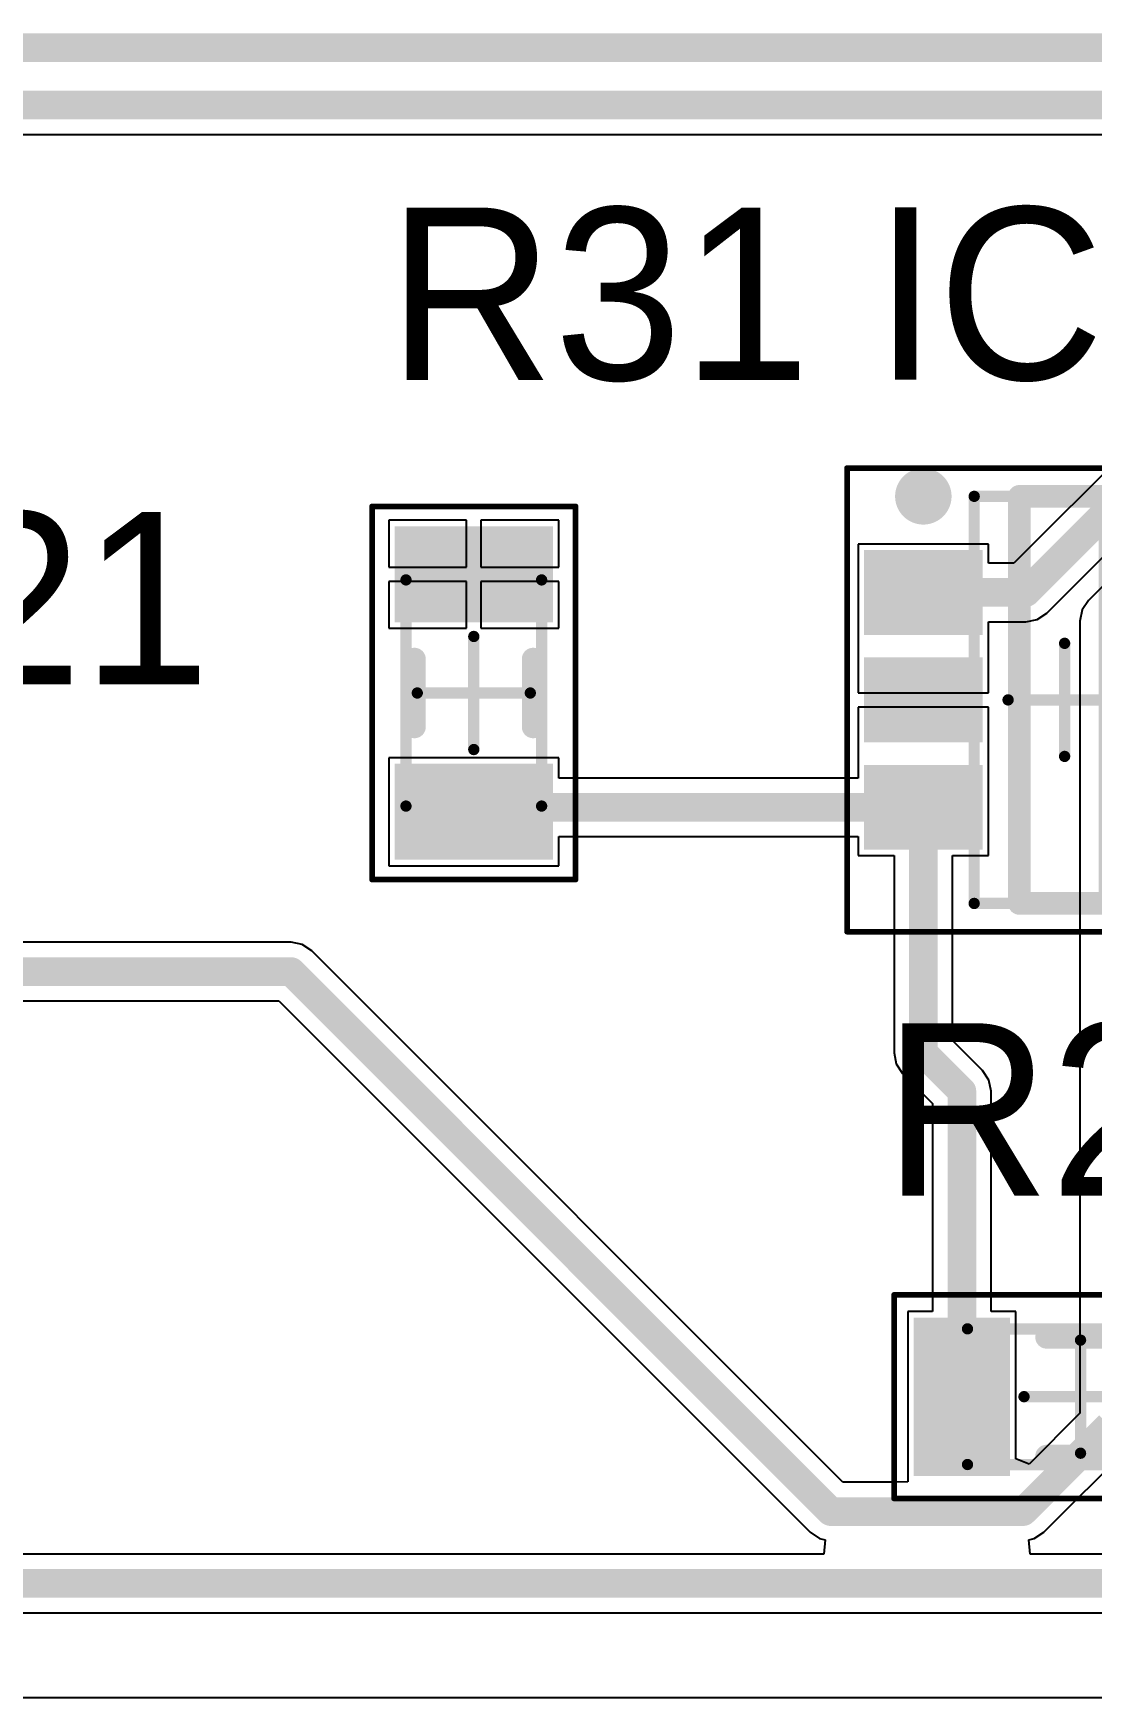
# Model space of a CAD drawing. Header units: millimetres. Extents: x 2.5 to 14.5, y 1.2 to 4.8.
# Drawn here: x 8.455 to 8.824, y 3.145 to 3.725 of the extents above; entities that cross this region are included whole.
import ezdxf

# ---------------------------------------------------------------- set-up
doc = ezdxf.new("R2010")
doc.units = ezdxf.units.MM
doc.header["$MEASUREMENT"] = 0
for name, color, linetype in [('BottomLayer', 5, 'Continuous'), ('ConnectLayer', 7, 'Continuous'), ('Mechanical13', 56, 'Continuous'), ('Mechanical15', 56, 'Continuous'), ('TopLayer', 1, 'Continuous'), ('TopOverlay', 2, 'Continuous'), ('TopPaste', 8, 'Continuous'), ('TopSolder', 216, 'Continuous')]:
    doc.layers.add(name, color=color, linetype=linetype)

# ---------------------------------------------------------------- blocks, each defined once
blk = doc.blocks.new('RESC_0805_2012_69')
at = {"layer": 'Mechanical13', "const_width": 0.00394}
for points in [[(-0.03937, 0.02362), (-0.03937, -0.02362)], [(-0.03937, 0.02362), (0.03937, 0.02362)], [(0.03937, 0.02362), (0.03937, -0.02362)], [(-0.03937, -0.02362), (0.03937, -0.02362)]]:
    blk.add_lwpolyline(points, dxfattribs=at)
at = {"layer": 'Mechanical13', "const_width": 0.00197}
for points in [[(-0.04035, 0.02362, 1), (-0.03839, 0.02362, 1)], [(-0.04035, 0.02362, 1), (-0.03839, 0.02362, 1)], [(0.03839, 0.02362, 1), (0.04035, 0.02362, 1)], [(0.03839, 0.02362, 1), (0.04035, 0.02362, 1)], [(-0.04035, -0.02362, 1), (-0.03839, -0.02362, 1)], [(-0.04035, -0.02362, 1), (-0.03839, -0.02362, 1)], [(0.03839, -0.02362, 1), (0.04035, -0.02362, 1)], [(0.03839, -0.02362, 1), (0.04035, -0.02362, 1)]]:
    blk.add_lwpolyline(points, format="xyb", close=True, dxfattribs=at)
at = {"layer": 'Mechanical15'}
for points, const_width in [([(-0.06496, 0.03543), (-0.06496, -0.03543)], 0.00197), ([(-0.06496, 0.03543), (0.06496, 0.03543)], 0.00197), ([(0.06496, 0.03543), (0.06496, -0.03543)], 0.00197), ([(0, 0.01969), (0, -0.01968)], 0.00394), ([(-0.01969, 0), (0.01969, 0)], 0.00394), ([(-0.06496, -0.03543), (0.06496, -0.03543)], 0.00197)]:
    blk.add_lwpolyline(points, dxfattribs=dict(at, const_width=const_width))
for points, const_width in [([(-0.06545, 0.03543, 1), (-0.06447, 0.03543, 1)], 0.000984), ([(-0.06545, 0.03543, 1), (-0.06447, 0.03543, 1)], 0.000984), ([(0.06447, 0.03543, 1), (0.06545, 0.03543, 1)], 0.000984), ([(0.06447, 0.03543, 1), (0.06545, 0.03543, 1)], 0.000984), ([(-0.00098, 0.01969, 1), (0.00098, 0.01969, 1)], 0.00197), ([(-0.02067, 0, 1), (-0.0187, 0, 1)], 0.00197), ([(0.0187, 0, 1), (0.02067, 0, 1)], 0.00197), ([(-0.00098, -0.01968, 1), (0.00098, -0.01968, 1)], 0.00197), ([(-0.06545, -0.03543, 1), (-0.06447, -0.03543, 1)], 0.000984), ([(-0.06545, -0.03543, 1), (-0.06447, -0.03543, 1)], 0.000984), ([(0.06447, -0.03543, 1), (0.06545, -0.03543, 1)], 0.000984), ([(0.06447, -0.03543, 1), (0.06545, -0.03543, 1)], 0.000984)]:
    blk.add_lwpolyline(points, format="xyb", close=True, dxfattribs=dict(at, const_width=const_width))
at = {"layer": 'TopLayer'}
for points in [[(-0.02756, -0.02461), (-0.02756, 0.02461), (-0.05512, -0.02461), (-0.05512, 0.02461)], [(0.05512, -0.02461), (0.05512, 0.02461), (0.02756, -0.02461), (0.02756, 0.02461)]]:
    blk.add_solid(points, dxfattribs=at)
at = {"layer": 'TopOverlay', "const_width": 0.00787}
for points in [[(-0.01181, 0.02067), (0.01181, 0.02067)], [(-0.01181, -0.02067), (0.01181, -0.02067)]]:
    blk.add_lwpolyline(points, dxfattribs=at)
at = {"layer": 'TopOverlay', "const_width": 0.00394}
for points in [[(-0.01378, 0.02067, 1), (-0.00984, 0.02067, 1)], [(0.00984, 0.02067, 1), (0.01378, 0.02067, 1)], [(-0.01378, -0.02067, 1), (-0.00984, -0.02067, 1)], [(0.00984, -0.02067, 1), (0.01378, -0.02067, 1)]]:
    blk.add_lwpolyline(points, format="xyb", close=True, dxfattribs=at)
at = {"layer": 'TopPaste'}
for points in [[(-0.02756, -0.02461), (-0.02756, 0.02461), (-0.05512, -0.02461), (-0.05512, 0.02461)], [(0.05512, -0.02461), (0.05512, 0.02461), (0.02756, -0.02461), (0.02756, 0.02461)]]:
    blk.add_solid(points, dxfattribs=at)
at = {"layer": 'TopSolder'}
for points in [[(-0.02461, -0.02756), (-0.02461, 0.02756), (-0.05807, -0.02756), (-0.05807, 0.02756)], [(0.05807, -0.02756), (0.05807, 0.02756), (0.02461, -0.02756), (0.02461, 0.02756)]]:
    blk.add_solid(points, dxfattribs=at)
blk = doc.blocks.new('RESC_0805_2012_72')
at = {"layer": 'Mechanical13', "const_width": 0.00394}
for points in [[(-0.03937, 0.02362), (-0.03937, -0.02362)], [(0.03937, 0.02362), (-0.03937, 0.02362)], [(0.03937, 0.02362), (0.03937, -0.02362)], [(0.03937, -0.02362), (-0.03937, -0.02362)]]:
    blk.add_lwpolyline(points, dxfattribs=at)
at = {"layer": 'Mechanical13', "const_width": 0.00197}
for points in [[(-0.04035, 0.02362, 1), (-0.03839, 0.02362, 1)], [(-0.04035, 0.02362, 1), (-0.03839, 0.02362, 1)], [(0.03839, 0.02362, 1), (0.04035, 0.02362, 1)], [(0.03839, 0.02362, 1), (0.04035, 0.02362, 1)], [(-0.04035, -0.02362, 1), (-0.03839, -0.02362, 1)], [(-0.04035, -0.02362, 1), (-0.03839, -0.02362, 1)], [(0.03839, -0.02362, 1), (0.04035, -0.02362, 1)], [(0.03839, -0.02362, 1), (0.04035, -0.02362, 1)]]:
    blk.add_lwpolyline(points, format="xyb", close=True, dxfattribs=at)
at = {"layer": 'Mechanical15'}
for points, const_width in [([(-0.06496, 0.03543), (-0.06496, -0.03543)], 0.00197), ([(0.06496, 0.03543), (-0.06496, 0.03543)], 0.00197), ([(0.06496, 0.03543), (0.06496, -0.03543)], 0.00197), ([(0, 0.01968), (0, -0.01969)], 0.00394), ([(0.01968, 0), (-0.01969, 0)], 0.00394), ([(0.06496, -0.03543), (-0.06496, -0.03543)], 0.00197)]:
    blk.add_lwpolyline(points, dxfattribs=dict(at, const_width=const_width))
for points, const_width in [([(-0.06545, 0.03543, 1), (-0.06447, 0.03543, 1)], 0.000984), ([(-0.06545, 0.03543, 1), (-0.06447, 0.03543, 1)], 0.000984), ([(0.06447, 0.03543, 1), (0.06545, 0.03543, 1)], 0.000984), ([(0.06447, 0.03543, 1), (0.06545, 0.03543, 1)], 0.000984), ([(-0.00098, 0.01968, 1), (0.00098, 0.01968, 1)], 0.00197), ([(-0.02067, 0, 1), (-0.0187, 0, 1)], 0.00197), ([(0.0187, 0, 1), (0.02067, 0, 1)], 0.00197), ([(-0.00098, -0.01969, 1), (0.00098, -0.01969, 1)], 0.00197), ([(-0.06545, -0.03543, 1), (-0.06447, -0.03543, 1)], 0.000984), ([(-0.06545, -0.03543, 1), (-0.06447, -0.03543, 1)], 0.000984), ([(0.06447, -0.03543, 1), (0.06545, -0.03543, 1)], 0.000984), ([(0.06447, -0.03543, 1), (0.06545, -0.03543, 1)], 0.000984)]:
    blk.add_lwpolyline(points, format="xyb", close=True, dxfattribs=dict(at, const_width=const_width))
at = {"layer": 'TopLayer'}
for points in [[(-0.02756, -0.02461), (-0.02756, 0.02461), (-0.05512, -0.02461), (-0.05512, 0.02461)], [(0.05512, -0.02461), (0.05512, 0.02461), (0.02756, -0.02461), (0.02756, 0.02461)]]:
    blk.add_solid(points, dxfattribs=at)
at = {"layer": 'TopOverlay', "const_width": 0.00787}
for points in [[(0.01181, 0.02067), (-0.01181, 0.02067)], [(0.01181, -0.02067), (-0.01181, -0.02067)]]:
    blk.add_lwpolyline(points, dxfattribs=at)
at = {"layer": 'TopOverlay', "const_width": 0.00394}
for points in [[(-0.01378, 0.02067, 1), (-0.00984, 0.02067, 1)], [(0.00984, 0.02067, 1), (0.01378, 0.02067, 1)], [(-0.01378, -0.02067, 1), (-0.00984, -0.02067, 1)], [(0.00984, -0.02067, 1), (0.01378, -0.02067, 1)]]:
    blk.add_lwpolyline(points, format="xyb", close=True, dxfattribs=at)
at = {"layer": 'TopPaste'}
for points in [[(-0.02756, -0.02461), (-0.02756, 0.02461), (-0.05512, -0.02461), (-0.05512, 0.02461)], [(0.05512, -0.02461), (0.05512, 0.02461), (0.02756, -0.02461), (0.02756, 0.02461)]]:
    blk.add_solid(points, dxfattribs=at)
at = {"layer": 'TopSolder'}
for points in [[(-0.02461, -0.02756), (-0.02461, 0.02756), (-0.05807, -0.02756), (-0.05807, 0.02756)], [(0.05807, -0.02756), (0.05807, 0.02756), (0.02461, -0.02756), (0.02461, 0.02756)]]:
    blk.add_solid(points, dxfattribs=at)
blk = doc.blocks.new('SOT95P245X110_5N_138')
at = {"layer": 'Mechanical13', "const_width": 0.00394}
for points in [[(-0.0315, 0.07087), (0.0315, 0.07087)], [(-0.0315, -0.07087), (-0.0315, 0.07087)], [(0.0315, -0.07087), (0.0315, 0.07087)], [(-0.0315, -0.07087), (0.0315, -0.07087)]]:
    blk.add_lwpolyline(points, dxfattribs=at)
at = {"layer": 'Mechanical13', "const_width": 0.00197}
for points in [[(-0.03248, 0.07087, 1), (-0.03051, 0.07087, 1)], [(-0.03248, 0.07087, 1), (-0.03051, 0.07087, 1)], [(0.03051, 0.07087, 1), (0.03248, 0.07087, 1)], [(0.03051, 0.07087, 1), (0.03248, 0.07087, 1)], [(-0.03248, -0.07087, 1), (-0.03051, -0.07087, 1)], [(-0.03248, -0.07087, 1), (-0.03051, -0.07087, 1)], [(0.03051, -0.07087, 1), (0.03248, -0.07087, 1)], [(0.03051, -0.07087, 1), (0.03248, -0.07087, 1)]]:
    blk.add_lwpolyline(points, format="xyb", close=True, dxfattribs=at)
at = {"layer": 'Mechanical15'}
for points, const_width in [([(-0.07579, 0.08071), (0.07579, 0.08071)], 0.00197), ([(-0.07579, -0.08071), (-0.07579, 0.08071)], 0.00197), ([(0.07579, -0.08071), (0.07579, 0.08071)], 0.00197), ([(0, -0.01968), (0, 0.01969)], 0.00394), ([(-0.01968, 0), (0.01969, 0)], 0.00394), ([(-0.07579, -0.08071), (0.07579, -0.08071)], 0.00197)]:
    blk.add_lwpolyline(points, dxfattribs=dict(at, const_width=const_width))
for points, const_width in [([(-0.07628, 0.08071, 1), (-0.07529, 0.08071, 1)], 0.000984), ([(-0.07628, 0.08071, 1), (-0.07529, 0.08071, 1)], 0.000984), ([(0.0753, 0.08071, 1), (0.07628, 0.08071, 1)], 0.000984), ([(0.0753, 0.08071, 1), (0.07628, 0.08071, 1)], 0.000984), ([(-0.00098, 0.01969, 1), (0.00098, 0.01969, 1)], 0.00197), ([(-0.02067, 0, 1), (-0.0187, 0, 1)], 0.00197), ([(0.0187, 0, 1), (0.02067, 0, 1)], 0.00197), ([(-0.00098, -0.01968, 1), (0.00098, -0.01968, 1)], 0.00197), ([(-0.07628, -0.08071, 1), (-0.07529, -0.08071, 1)], 0.000984), ([(-0.07628, -0.08071, 1), (-0.07529, -0.08071, 1)], 0.000984), ([(0.0753, -0.08071, 1), (0.07628, -0.08071, 1)], 0.000984), ([(0.0753, -0.08071, 1), (0.07628, -0.08071, 1)], 0.000984)]:
    blk.add_lwpolyline(points, format="xyb", close=True, dxfattribs=dict(at, const_width=const_width))
at = {"layer": 'TopLayer'}
for points in [[(-0.0315, 0.02559), (-0.0315, 0.04921), (-0.06693, 0.02559), (-0.06693, 0.04921)], [(0.06693, 0.02559), (0.06693, 0.04921), (0.0315, 0.02559), (0.0315, 0.04921)], [(-0.0315, -0.01181), (-0.0315, 0.01181), (-0.06693, -0.01181), (-0.06693, 0.01181)], [(-0.0315, -0.04921), (-0.0315, -0.02559), (-0.06693, -0.04921), (-0.06693, -0.02559)], [(0.06693, -0.04921), (0.06693, -0.02559), (0.0315, -0.04921), (0.0315, -0.02559)]]:
    blk.add_solid(points, dxfattribs=at)
at = {"layer": 'TopOverlay'}
for points, const_width in [([(-0.04429, 0.07087, 1), (-0.05413, 0.07087, 1)], 0.00984), ([(-0.05659, 0.07087, 1), (-0.05167, 0.07087, 1)], 0.00492), ([(-0.04675, 0.07087, 1), (-0.04183, 0.07087, 1)], 0.00492), ([(-0.01772, 0.07087, 1), (-0.01378, 0.07087, 1)], 0.00394), ([(-0.01772, 0.07087, 1), (-0.01378, 0.07087, 1)], 0.00394), ([(0.01378, 0.07087, 1), (0.01772, 0.07087, 1)], 0.00394), ([(0.01378, 0.07087, 1), (0.01772, 0.07087, 1)], 0.00394), ([(-0.01772, -0.07087, 1), (-0.01378, -0.07087, 1)], 0.00394), ([(-0.01772, -0.07087, 1), (-0.01378, -0.07087, 1)], 0.00394), ([(0.01378, -0.07087, 1), (0.01772, -0.07087, 1)], 0.00394), ([(0.01378, -0.07087, 1), (0.01772, -0.07087, 1)], 0.00394)]:
    blk.add_lwpolyline(points, format="xyb", close=True, dxfattribs=dict(at, const_width=const_width))
at = {"layer": 'TopOverlay', "const_width": 0.00787}
for points in [[(-0.01575, -0.07087), (-0.01575, 0.07087)], [(-0.01575, 0.07087), (0.01575, 0.07087)], [(0.01575, -0.07087), (0.01575, 0.07087)], [(-0.01575, -0.07087), (0.01575, -0.07087)]]:
    blk.add_lwpolyline(points, dxfattribs=at)
at = {"layer": 'TopPaste'}
for points in [[(-0.0315, 0.02559), (-0.0315, 0.04921), (-0.06693, 0.02559), (-0.06693, 0.04921)], [(0.06693, 0.02559), (0.06693, 0.04921), (0.0315, 0.02559), (0.0315, 0.04921)], [(-0.0315, -0.01181), (-0.0315, 0.01181), (-0.06693, -0.01181), (-0.06693, 0.01181)], [(-0.0315, -0.04921), (-0.0315, -0.02559), (-0.06693, -0.04921), (-0.06693, -0.02559)], [(0.06693, -0.04921), (0.06693, -0.02559), (0.0315, -0.04921), (0.0315, -0.02559)]]:
    blk.add_solid(points, dxfattribs=at)
at = {"layer": 'TopSolder'}
for points in [[(-0.02854, 0.02264), (-0.02854, 0.05217), (-0.06988, 0.02264), (-0.06988, 0.05217)], [(0.06988, 0.02264), (0.06988, 0.05217), (0.02854, 0.02264), (0.02854, 0.05217)], [(-0.02854, -0.01476), (-0.02854, 0.01476), (-0.06988, -0.01476), (-0.06988, 0.01476)], [(-0.02854, -0.05217), (-0.02854, -0.02264), (-0.06988, -0.05217), (-0.06988, -0.02264)], [(0.06988, -0.05217), (0.06988, -0.02264), (0.02854, -0.05217), (0.02854, -0.02264)]]:
    blk.add_solid(points, dxfattribs=at)

msp = doc.modelspace()

# ---------------------------------------------------------------- linework, layer by layer
at = {"layer": 'BottomLayer', "const_width": 0.01}
for points in [[(8.32439, 3.71969), (9.38303, 3.71969)], [(8.33267, 3.69969), (8.86516, 3.69969)]]:
    msp.add_lwpolyline(points, dxfattribs=at)
at = {"layer": 'ConnectLayer'}
for p, q in [((8.41544, 3.68949), (8.86094, 3.68949)), ((8.89479, 3.63821), (8.79678, 3.5402)), ((8.80821, 3.52279), (8.90622, 3.6208)), ((8.60616, 3.55512), (8.57906, 3.55512)), ((8.57906, 3.55512), (8.57906, 3.53884)), ((8.60616, 3.53884), (8.60616, 3.55512)), ((8.63827, 3.55512), (8.61116, 3.55512)), ((8.61116, 3.55512), (8.61116, 3.53884)), ((8.63827, 3.53884), (8.63827, 3.55512)), ((8.78795, 3.54681), (8.74252, 3.54681)), ((8.74252, 3.54681), (8.74252, 3.51441)), ((8.78795, 3.5402), (8.78795, 3.54681)), ((8.57906, 3.53884), (8.60616, 3.53884)), ((8.61116, 3.53884), (8.63827, 3.53884)), ((8.79678, 3.5402), (8.78795, 3.5402)), ((8.83279, 3.53721), (8.82279, 3.52721)), ((8.60616, 3.53384), (8.57906, 3.53384)), ((8.57906, 3.53384), (8.57906, 3.51756)), ((8.60616, 3.51756), (8.60616, 3.53384)), ((8.63827, 3.53384), (8.61116, 3.53384)), ((8.61116, 3.53384), (8.61116, 3.51756)), ((8.63827, 3.51756), (8.63827, 3.53384)), ((8.82058, 3.5239), (8.8198, 3.52)), ((8.82279, 3.52721), (8.82058, 3.5239)), ((8.57906, 3.51756), (8.60616, 3.51756)), ((8.61116, 3.51756), (8.63827, 3.51756)), ((8.78795, 3.51441), (8.78795, 3.5198)), ((8.78795, 3.5198), (8.801, 3.5198)), ((8.801, 3.5198), (8.8049, 3.52058)), ((8.8049, 3.52058), (8.80821, 3.52279)), ((8.8198, 3.52), (8.8198, 3.24422)), ((8.74252, 3.51441), (8.74252, 3.51319)), ((8.74252, 3.51319), (8.74252, 3.50941)), ((8.78795, 3.51319), (8.78795, 3.51441)), ((8.78795, 3.50941), (8.78795, 3.51319)), ((8.74252, 3.50941), (8.74252, 3.50819)), ((8.74252, 3.50819), (8.74252, 3.4951)), ((8.78795, 3.50819), (8.78795, 3.50941)), ((8.78795, 3.4951), (8.78795, 3.50819)), ((8.74252, 3.4951), (8.76524, 3.4951)), ((8.76524, 3.4951), (8.78795, 3.4951)), ((8.76524, 3.4901), (8.74252, 3.4901)), ((8.74252, 3.4901), (8.74252, 3.47701)), ((8.78795, 3.4901), (8.76524, 3.4901)), ((8.78795, 3.47701), (8.78795, 3.4901)), ((8.74252, 3.47701), (8.74252, 3.47579)), ((8.78795, 3.47579), (8.78795, 3.47701)), ((8.63827, 3.47244), (8.57906, 3.47244)), ((8.57906, 3.47244), (8.57906, 3.43488)), ((8.63827, 3.46539), (8.63827, 3.47244)), ((8.74252, 3.47579), (8.74252, 3.47201)), ((8.74252, 3.47201), (8.74252, 3.47079)), ((8.78795, 3.47201), (8.78795, 3.47579)), ((8.78795, 3.47079), (8.78795, 3.47201)), ((8.74252, 3.46539), (8.63827, 3.46539)), ((8.74252, 3.47079), (8.74252, 3.46539)), ((8.78795, 3.43838), (8.78795, 3.47079)), ((8.63827, 3.43488), (8.63827, 3.445)), ((8.63827, 3.445), (8.74252, 3.445)), ((8.74252, 3.445), (8.74252, 3.43838)), ((8.74252, 3.43838), (8.75504, 3.43838)), ((8.75504, 3.43838), (8.75504, 3.36976)), ((8.77543, 3.37399), (8.77543, 3.43838)), ((8.77543, 3.43838), (8.78795, 3.43838)), ((8.57906, 3.43488), (8.63827, 3.43488)), ((8.545, 3.4082), (8.20422, 3.4082)), ((8.5489, 3.40742), (8.545, 3.4082)), ((8.55221, 3.40521), (8.5489, 3.40742)), ((8.73722, 3.2202), (8.55221, 3.40521)), ((8.2, 3.3878), (8.54078, 3.3878)), ((8.54078, 3.3878), (8.72579, 3.20279)), ((8.78587, 3.36355), (8.77543, 3.37399)), ((8.75504, 3.36976), (8.75582, 3.36586)), ((8.75582, 3.36586), (8.75803, 3.36255)), ((8.75803, 3.36255), (8.76847, 3.35211)), ((8.78808, 3.36024), (8.78587, 3.36355)), ((8.78886, 3.35634), (8.78808, 3.36024)), ((8.78886, 3.27961), (8.78886, 3.35634)), ((8.76847, 3.35211), (8.76847, 3.27961)), ((8.76847, 3.27961), (8.75988, 3.27961)), ((8.75988, 3.27961), (8.75988, 3.22039)), ((8.79744, 3.27961), (8.78886, 3.27961)), ((8.79744, 3.22839), (8.79744, 3.27961)), ((8.8198, 3.24422), (8.80206, 3.22648)), ((8.80206, 3.22648), (8.79744, 3.22839)), ((8.80721, 3.20279), (8.83721, 3.23279)), ((8.75496, 3.2202), (8.73722, 3.2202)), ((8.75988, 3.22039), (8.75496, 3.2202)), ((8.72579, 3.20279), (8.7291, 3.20058)), ((8.7291, 3.20058), (8.73103, 3.2002)), ((8.73103, 3.2002), (8.73054, 3.1952)), ((8.80197, 3.2002), (8.8039, 3.20058)), ((8.80246, 3.1952), (8.80197, 3.2002)), ((8.8039, 3.20058), (8.80721, 3.20279)), ((8.73054, 3.1952), (8.13922, 3.1952)), ((9.035, 3.1952), (8.80246, 3.1952)), ((8.135, 3.1748), (9.03078, 3.1748)), ((9.05, 3.1452), (7.07922, 3.1452))]:
    msp.add_line(p, q, dxfattribs=at)
at = {"layer": 'TopLayer', "const_width": 0.01}
for points in [[(8.801, 3.53), (8.902, 3.631)], [(8.76524, 3.53), (8.801, 3.53)], [(8.60866, 3.45366), (8.6102, 3.4552)], [(8.6102, 3.4552), (8.76524, 3.4552)], [(8.76524, 3.36976), (8.76524, 3.4552)], [(8.2, 3.398), (8.545, 3.398)], [(8.545, 3.398), (8.733, 3.21)], [(8.76524, 3.36976), (8.77866, 3.35634)], [(8.77866, 3.25), (8.77866, 3.35634)], [(8.8, 3.21), (8.83, 3.24)], [(8.733, 3.21), (8.8, 3.21)], [(8.135, 3.185), (9.035, 3.185)]]:
    msp.add_lwpolyline(points, dxfattribs=at)
at = {"layer": 'TopLayer', "const_width": 0.005}
for points in [[(8.76274, 3.53, 1), (8.76774, 3.53, 1)], [(8.7985, 3.53, 1), (8.8035, 3.53, 1)], [(8.7985, 3.53, 1), (8.8035, 3.53, 1)], [(8.6077, 3.4552, 1), (8.6127, 3.4552, 1)], [(8.6077, 3.4552, 1), (8.6127, 3.4552, 1)], [(8.76274, 3.4552, 1), (8.76774, 3.4552, 1)], [(8.76274, 3.4552, 1), (8.76774, 3.4552, 1)], [(8.60616, 3.45366, 1), (8.61116, 3.45366, 1)], [(8.5425, 3.398, 1), (8.5475, 3.398, 1)], [(8.5425, 3.398, 1), (8.5475, 3.398, 1)], [(8.76274, 3.36976, 1), (8.76774, 3.36976, 1)], [(8.76274, 3.36976, 1), (8.76774, 3.36976, 1)], [(8.77616, 3.35634, 1), (8.78116, 3.35634, 1)], [(8.77616, 3.35634, 1), (8.78116, 3.35634, 1)], [(8.77616, 3.25, 1), (8.78116, 3.25, 1)], [(8.7305, 3.21, 1), (8.7355, 3.21, 1)], [(8.7305, 3.21, 1), (8.7355, 3.21, 1)], [(8.7975, 3.21, 1), (8.8025, 3.21, 1)], [(8.7975, 3.21, 1), (8.8025, 3.21, 1)]]:
    msp.add_lwpolyline(points, format="xyb", close=True, dxfattribs=at)

# ---------------------------------------------------------------- block references
msp.add_blockref('SOT95P245X110_5N_138', (8.81445, 3.4926))
for name, p, rotation in [('RESC_0805_2012_69', (8.60866, 3.495), 90), ('RESC_0805_2012_72', (8.82, 3.25), 180)]:
    msp.add_blockref(name, p, dxfattribs=dict(rotation=rotation))

# ---------------------------------------------------------------- texts
at = {"layer": 'TopOverlay'}
for s, p in [('R31', (8.57866, 3.604)), ('IC3', (8.74795, 3.6041)), ('R21', (8.36971, 3.49797)), ('R28', (8.7514, 3.32))]:
    msp.add_text(s, height=0.06, dxfattribs=at).set_placement(p)

doc.saveas('drawing.dxf')
